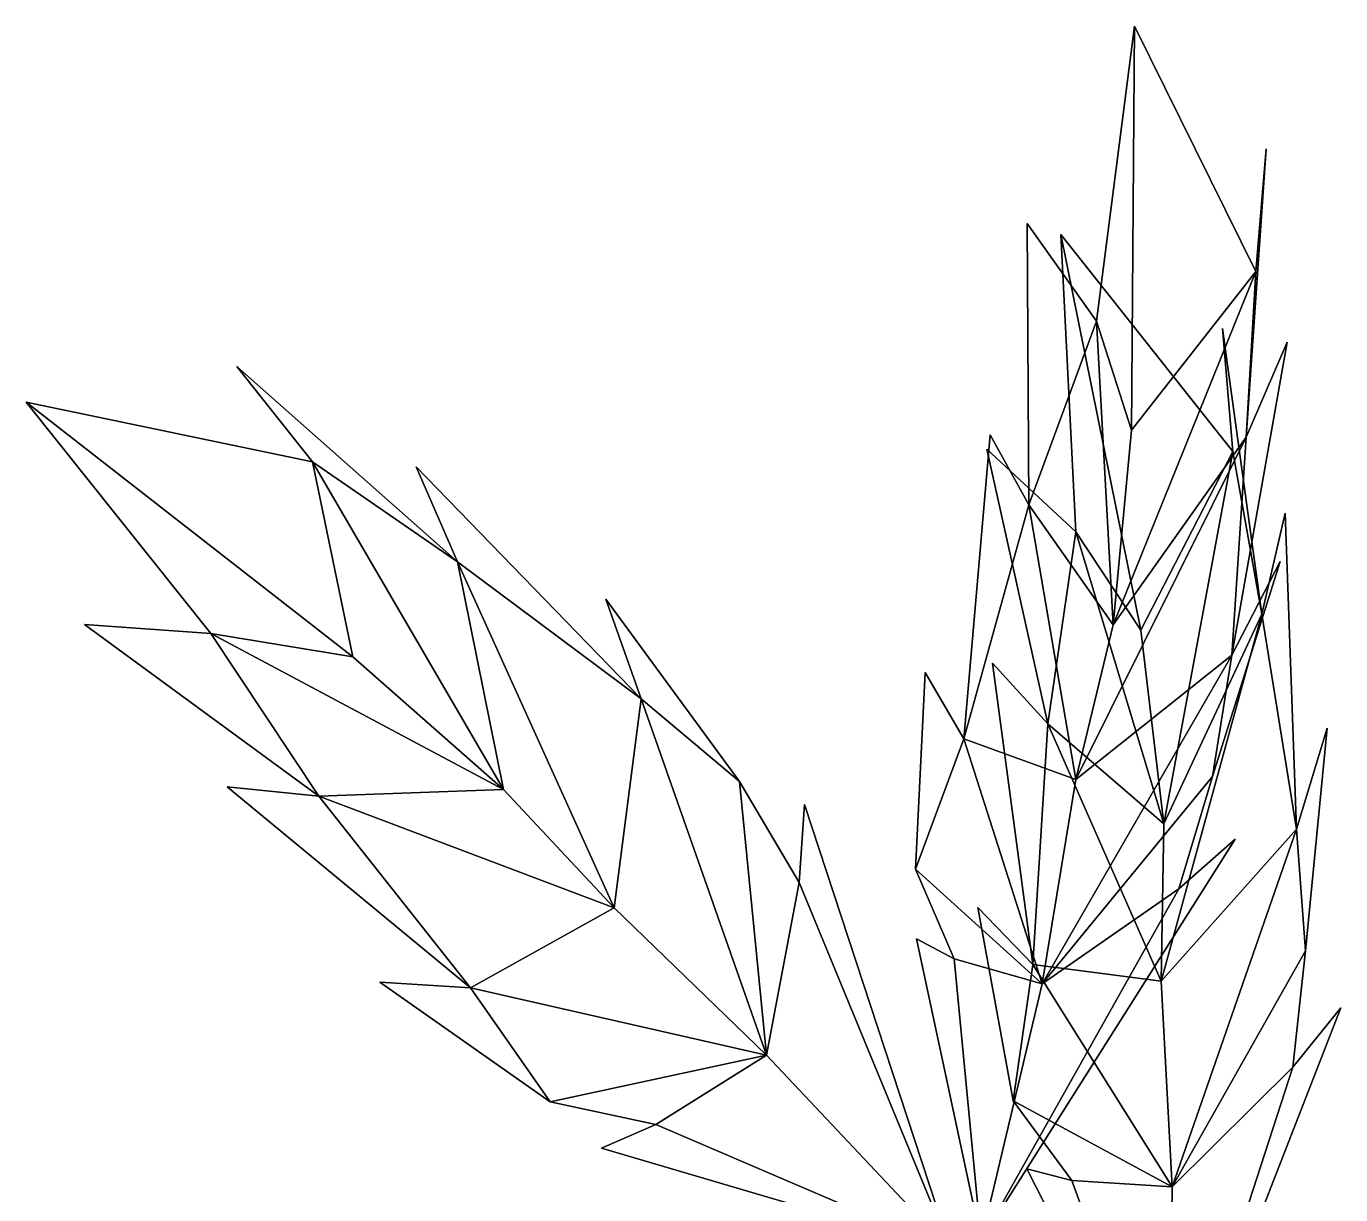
# Model space of a CAD drawing. Header units: metres. Extents: x -317 to 277, y -489 to 236.
# Drawn here: x -270.1 to -80.1, y 67.1 to 236.1 of the extents above; entities that cross this region are included whole.
import ezdxf

# ---------------------------------------------------------------- set-up
doc = ezdxf.new("R2010")
doc.units = ezdxf.units.M

msp = doc.modelspace()

# ---------------------------------------------------------------- linework, layer by layer
at = {"layer": 'Newplan_Leaf', "color": 3}
for points in [[(-115.4496, 193.4448, 478.1921), (-109.9352, 236.0914, 473.2625), (-110.3569, 177.6855, 454.1794)], [(-115.4496, 193.4448, 478.1921), (-110.3569, 177.6855, 454.1794), (-109.9352, 236.0914, 473.2625)], [(-110.3569, 177.6855, 454.1794), (-109.9352, 236.0914, 473.2625), (-92.4149, 200.6368, 455.6712)], [(-110.3569, 177.6855, 454.1794), (-92.4149, 200.6368, 455.6712), (-109.9352, 236.0914, 473.2625)], [(-92.4149, 200.6368, 455.6712), (-90.9261, 218.378, 450.7651), (-93.7933, 176.6875, 437.8171)], [(-92.4149, 200.6368, 455.6712), (-93.7933, 176.6875, 437.8171), (-90.9261, 218.378, 450.7651)], [(-125.2043, 166.8802, 468.5274), (-125.4781, 207.5899, 484.5465), (-115.4496, 193.4448, 478.1921)], [(-125.2043, 166.8802, 468.5274), (-115.4496, 193.4448, 478.1921), (-125.4781, 207.5899, 484.5465)], [(-118.4227, 162.9679, 467.7887), (-120.5707, 205.9687, 463.3432), (-109.0099, 148.7668, 444.1111)], [(-118.4227, 162.9679, 467.7887), (-109.0099, 148.7668, 444.1111), (-120.5707, 205.9687, 463.3432)], [(-109.0099, 148.7668, 444.1111), (-120.5707, 205.9687, 463.3432), (-95.7395, 174.6019, 446.8211)], [(-109.0099, 148.7668, 444.1111), (-95.7395, 174.6019, 446.8211), (-120.5707, 205.9687, 463.3432)], [(-113.0319, 149.5454, 442.4567), (-92.4149, 200.6368, 455.6712), (-93.7933, 176.6875, 437.8171)], [(-113.0319, 149.5454, 442.4567), (-93.7933, 176.6875, 437.8171), (-92.4149, 200.6368, 455.6712)], [(-113.0319, 149.5454, 442.4567), (-110.3569, 177.6855, 454.1794), (-92.4149, 200.6368, 455.6712)], [(-113.0319, 149.5454, 442.4567), (-92.4149, 200.6368, 455.6712), (-110.3569, 177.6855, 454.1794)], [(-125.2043, 166.8802, 468.5274), (-115.4496, 193.4448, 478.1921), (-113.0319, 149.5454, 442.4567)], [(-125.2043, 166.8802, 468.5274), (-113.0319, 149.5454, 442.4567), (-115.4496, 193.4448, 478.1921)], [(-115.4496, 193.4448, 478.1921), (-110.3569, 177.6855, 454.1794), (-113.0319, 149.5454, 442.4567)], [(-115.4496, 193.4448, 478.1921), (-113.0319, 149.5454, 442.4567), (-110.3569, 177.6855, 454.1794)], [(-95.7395, 174.6019, 446.8211), (-97.2432, 192.3841, 442.0704), (-91.5505, 151.0712, 428.8491)], [(-95.7395, 174.6019, 446.8211), (-91.5505, 151.0712, 428.8491), (-97.2432, 192.3841, 442.0704)], [(-93.7933, 176.6875, 437.8171), (-87.8828, 190.4181, 436.1529), (-95.854, 145.164, 417.946)], [(-93.7933, 176.6875, 437.8171), (-95.854, 145.164, 417.946), (-87.8828, 190.4181, 436.1529)], [(-228.7758, 173.1308, 452.5903), (-239.709, 186.8783, 446.8888), (-207.8124, 158.6325, 436.9516)], [(-228.7758, 173.1308, 452.5903), (-207.8124, 158.6325, 436.9516), (-239.709, 186.8783, 446.8888)], [(-243.4584, 148.2848, 468.6095), (-270.1378, 181.7235, 462.0136), (-222.9454, 144.8964, 448.1489)], [(-243.4584, 148.2848, 468.6095), (-222.9454, 144.8964, 448.1489), (-270.1378, 181.7235, 462.0136)], [(-222.9454, 144.8964, 448.1489), (-270.1378, 181.7235, 462.0136), (-228.7758, 173.1308, 452.5903)], [(-222.9454, 144.8964, 448.1489), (-228.7758, 173.1308, 452.5903), (-270.1378, 181.7235, 462.0136)], [(-134.5941, 133.0683, 455.822), (-130.8111, 177.0147, 478.1237), (-125.2043, 166.8802, 468.5274)], [(-134.5941, 133.0683, 455.822), (-125.2043, 166.8802, 468.5274), (-130.8111, 177.0147, 478.1237)], [(-122.482, 135.2067, 457.4413), (-131.2679, 174.9331, 473.5218), (-118.4227, 162.9679, 467.7887)], [(-122.482, 135.2067, 457.4413), (-118.4227, 162.9679, 467.7887), (-131.2679, 174.9331, 473.5218)], [(-118.433, 127.1777, 429.7893), (-93.7933, 176.6875, 437.8171), (-95.854, 145.164, 417.946)], [(-118.433, 127.1777, 429.7893), (-95.854, 145.164, 417.946), (-93.7933, 176.6875, 437.8171)], [(-118.433, 127.1777, 429.7893), (-113.0319, 149.5454, 442.4567), (-93.7933, 176.6875, 437.8171)], [(-118.433, 127.1777, 429.7893), (-93.7933, 176.6875, 437.8171), (-113.0319, 149.5454, 442.4567)], [(-201.1784, 125.7342, 438.3788), (-228.7758, 173.1308, 452.5903), (-207.8124, 158.6325, 436.9516)], [(-201.1784, 125.7342, 438.3788), (-207.8124, 158.6325, 436.9516), (-228.7758, 173.1308, 452.5903)], [(-201.1784, 125.7342, 438.3788), (-222.9454, 144.8964, 448.1489), (-228.7758, 173.1308, 452.5903)], [(-201.1784, 125.7342, 438.3788), (-228.7758, 173.1308, 452.5903), (-222.9454, 144.8964, 448.1489)], [(-105.7052, 120.7891, 432.1625), (-109.0099, 148.7668, 444.1111), (-95.7395, 174.6019, 446.8211)], [(-105.7052, 120.7891, 432.1625), (-95.7395, 174.6019, 446.8211), (-109.0099, 148.7668, 444.1111)], [(-105.7052, 120.7891, 432.1625), (-95.7395, 174.6019, 446.8211), (-91.5505, 151.0712, 428.8491)], [(-105.7052, 120.7891, 432.1625), (-91.5505, 151.0712, 428.8491), (-95.7395, 174.6019, 446.8211)], [(-207.8124, 158.6325, 436.9516), (-213.7575, 172.4057, 435.8616), (-181.2359, 138.8364, 419.7862)], [(-207.8124, 158.6325, 436.9516), (-181.2359, 138.8364, 419.7862), (-213.7575, 172.4057, 435.8616)], [(-134.5941, 133.0683, 455.822), (-125.2043, 166.8802, 468.5274), (-118.433, 127.1777, 429.7893)], [(-134.5941, 133.0683, 455.822), (-118.433, 127.1777, 429.7893), (-125.2043, 166.8802, 468.5274)], [(-125.2043, 166.8802, 468.5274), (-113.0319, 149.5454, 442.4567), (-118.433, 127.1777, 429.7893)], [(-125.2043, 166.8802, 468.5274), (-118.433, 127.1777, 429.7893), (-113.0319, 149.5454, 442.4567)], [(-91.5505, 151.0712, 428.8491), (-88.1813, 165.6774, 427.6077), (-86.5064, 120.0003, 408.7992)], [(-91.5505, 151.0712, 428.8491), (-86.5064, 120.0003, 408.7992), (-88.1813, 165.6774, 427.6077)], [(-122.482, 135.2067, 457.4413), (-118.4227, 162.9679, 467.7887), (-105.7052, 120.7891, 432.1625)], [(-122.482, 135.2067, 457.4413), (-105.7052, 120.7891, 432.1625), (-118.4227, 162.9679, 467.7887)], [(-118.4227, 162.9679, 467.7887), (-109.0099, 148.7668, 444.1111), (-105.7052, 120.7891, 432.1625)], [(-118.4227, 162.9679, 467.7887), (-105.7052, 120.7891, 432.1625), (-109.0099, 148.7668, 444.1111)], [(-185.1622, 108.6233, 426.5193), (-207.8124, 158.6325, 436.9516), (-181.2359, 138.8364, 419.7862)], [(-185.1622, 108.6233, 426.5193), (-181.2359, 138.8364, 419.7862), (-207.8124, 158.6325, 436.9516)], [(-185.1622, 108.6233, 426.5193), (-201.1784, 125.7342, 438.3788), (-207.8124, 158.6325, 436.9516)], [(-185.1622, 108.6233, 426.5193), (-207.8124, 158.6325, 436.9516), (-201.1784, 125.7342, 438.3788)], [(-95.854, 145.164, 417.946), (-88.9098, 158.6822, 416.1716), (-98.6577, 127.596, 405.0699)], [(-95.854, 145.164, 417.946), (-98.6577, 127.596, 405.0699), (-88.9098, 158.6822, 416.1716)], [(-181.2359, 138.8364, 419.7862), (-186.3424, 153.2316, 418.8839), (-167.049, 126.87, 408.0463)], [(-181.2359, 138.8364, 419.7862), (-167.049, 126.87, 408.0463), (-186.3424, 153.2316, 418.8839)], [(-106.0797, 97.9971, 419.1111), (-91.5505, 151.0712, 428.8491), (-86.5064, 120.0003, 408.7992)], [(-106.0797, 97.9971, 419.1111), (-86.5064, 120.0003, 408.7992), (-91.5505, 151.0712, 428.8491)], [(-106.0797, 97.9971, 419.1111), (-105.7052, 120.7891, 432.1625), (-91.5505, 151.0712, 428.8491)], [(-106.0797, 97.9971, 419.1111), (-91.5505, 151.0712, 428.8491), (-105.7052, 120.7891, 432.1625)], [(-227.834, 124.7517, 458.7959), (-261.7328, 149.6094, 470.9176), (-243.4584, 148.2848, 468.6095)], [(-227.834, 124.7517, 458.7959), (-243.4584, 148.2848, 468.6095), (-261.7328, 149.6094, 470.9176)], [(-227.834, 124.7517, 458.7959), (-243.4584, 148.2848, 468.6095), (-201.1784, 125.7342, 438.3788)], [(-227.834, 124.7517, 458.7959), (-201.1784, 125.7342, 438.3788), (-243.4584, 148.2848, 468.6095)], [(-243.4584, 148.2848, 468.6095), (-222.9454, 144.8964, 448.1489), (-201.1784, 125.7342, 438.3788)], [(-243.4584, 148.2848, 468.6095), (-201.1784, 125.7342, 438.3788), (-222.9454, 144.8964, 448.1489)], [(-123.3138, 97.6516, 415.368), (-95.854, 145.164, 417.946), (-98.6577, 127.596, 405.0699)], [(-123.3138, 97.6516, 415.368), (-98.6577, 127.596, 405.0699), (-95.854, 145.164, 417.946)], [(-123.3138, 97.6516, 415.368), (-118.433, 127.1777, 429.7893), (-95.854, 145.164, 417.946)], [(-123.3138, 97.6516, 415.368), (-95.854, 145.164, 417.946), (-118.433, 127.1777, 429.7893)], [(-141.586, 114.1926, 447.0407), (-140.2144, 142.6635, 466.3318), (-134.5941, 133.0683, 455.822)], [(-141.586, 114.1926, 447.0407), (-134.5941, 133.0683, 455.822), (-140.2144, 142.6635, 466.3318)], [(-124.6554, 100.434, 444.0629), (-130.4545, 143.9958, 466.6837), (-122.482, 135.2067, 457.4413)], [(-124.6554, 100.434, 444.0629), (-122.482, 135.2067, 457.4413), (-130.4545, 143.9958, 466.6837)], [(-163.1375, 87.327, 413.6755), (-185.1622, 108.6233, 426.5193), (-181.2359, 138.8364, 419.7862)], [(-163.1375, 87.327, 413.6755), (-181.2359, 138.8364, 419.7862), (-185.1622, 108.6233, 426.5193)], [(-163.1375, 87.327, 413.6755), (-181.2359, 138.8364, 419.7862), (-167.049, 126.87, 408.0463)], [(-163.1375, 87.327, 413.6755), (-167.049, 126.87, 408.0463), (-181.2359, 138.8364, 419.7862)], [(-124.6554, 100.434, 444.0629), (-122.482, 135.2067, 457.4413), (-106.0797, 97.9971, 419.1111)], [(-124.6554, 100.434, 444.0629), (-106.0797, 97.9971, 419.1111), (-122.482, 135.2067, 457.4413)], [(-122.482, 135.2067, 457.4413), (-105.7052, 120.7891, 432.1625), (-106.0797, 97.9971, 419.1111)], [(-122.482, 135.2067, 457.4413), (-106.0797, 97.9971, 419.1111), (-105.7052, 120.7891, 432.1625)], [(-141.586, 114.1926, 447.0407), (-134.5941, 133.0683, 455.822), (-123.3138, 97.6516, 415.368)], [(-141.586, 114.1926, 447.0407), (-123.3138, 97.6516, 415.368), (-134.5941, 133.0683, 455.822)], [(-134.5941, 133.0683, 455.822), (-118.433, 127.1777, 429.7893), (-123.3138, 97.6516, 415.368)], [(-134.5941, 133.0683, 455.822), (-123.3138, 97.6516, 415.368), (-118.433, 127.1777, 429.7893)], [(-86.5064, 120.0003, 408.7992), (-82.07751, 134.5894, 407.514), (-85.2057, 102.4063, 395.7205)], [(-86.5064, 120.0003, 408.7992), (-85.2057, 102.4063, 395.7205), (-82.07751, 134.5894, 407.514)], [(-123.3138, 97.6516, 415.368), (-98.6577, 127.596, 405.0699), (-103.5313, 111.3923, 405.9055)], [(-123.3138, 97.6516, 415.368), (-103.5313, 111.3923, 405.9055), (-98.6577, 127.596, 405.0699)], [(-205.9293, 97.05003, 446.7276), (-241.1204, 126.1018, 465.7155), (-227.834, 124.7517, 458.7959)], [(-205.9293, 97.05003, 446.7276), (-227.834, 124.7517, 458.7959), (-241.1204, 126.1018, 465.7155)], [(-227.834, 124.7517, 458.7959), (-201.1784, 125.7342, 438.3788), (-185.1622, 108.6233, 426.5193)], [(-227.834, 124.7517, 458.7959), (-185.1622, 108.6233, 426.5193), (-201.1784, 125.7342, 438.3788)], [(-163.1375, 87.327, 413.6755), (-167.049, 126.87, 408.0463), (-158.4307, 112.3046, 408.812)], [(-163.1375, 87.327, 413.6755), (-158.4307, 112.3046, 408.812), (-167.049, 126.87, 408.0463)], [(-205.9293, 97.05003, 446.7276), (-227.834, 124.7517, 458.7959), (-185.1622, 108.6233, 426.5193)], [(-205.9293, 97.05003, 446.7276), (-185.1622, 108.6233, 426.5193), (-227.834, 124.7517, 458.7959)], [(-158.4307, 112.3046, 408.812), (-157.6381, 123.5697, 406.9159), (-136.4233, 58.9913, 394.2119)], [(-158.4307, 112.3046, 408.812), (-136.4233, 58.9913, 394.2119), (-157.6381, 123.5697, 406.9159)], [(-104.5131, 68.291, 404.3233), (-106.0797, 97.9971, 419.1111), (-86.5064, 120.0003, 408.7992)], [(-104.5131, 68.291, 404.3233), (-86.5064, 120.0003, 408.7992), (-106.0797, 97.9971, 419.1111)], [(-104.5131, 68.291, 404.3233), (-86.5064, 120.0003, 408.7992), (-85.2057, 102.4063, 395.7205)], [(-104.5131, 68.291, 404.3233), (-85.2057, 102.4063, 395.7205), (-86.5064, 120.0003, 408.7992)], [(-103.5313, 111.3923, 405.9055), (-95.3745, 118.5439, 402.2388), (-132.0893, 60.4563, 394.514)], [(-103.5313, 111.3923, 405.9055), (-132.0893, 60.4563, 394.514), (-95.3745, 118.5439, 402.2388)], [(-135.9893, 101.258, 437.6395), (-141.586, 114.1926, 447.0407), (-123.3138, 97.6516, 415.368)], [(-135.9893, 101.258, 437.6395), (-123.3138, 97.6516, 415.368), (-141.586, 114.1926, 447.0407)], [(-136.4233, 58.9913, 394.2119), (-163.1375, 87.327, 413.6755), (-158.4307, 112.3046, 408.812)], [(-136.4233, 58.9913, 394.2119), (-158.4307, 112.3046, 408.812), (-163.1375, 87.327, 413.6755)], [(-132.0893, 60.4563, 394.514), (-123.3138, 97.6516, 415.368), (-103.5313, 111.3923, 405.9055)], [(-132.0893, 60.4563, 394.514), (-103.5313, 111.3923, 405.9055), (-123.3138, 97.6516, 415.368)], [(-205.9293, 97.05003, 446.7276), (-185.1622, 108.6233, 426.5193), (-163.1375, 87.327, 413.6755)], [(-205.9293, 97.05003, 446.7276), (-163.1375, 87.327, 413.6755), (-185.1622, 108.6233, 426.5193)], [(-127.4788, 80.7248, 434.7964), (-132.599, 108.6773, 454.2146), (-124.6554, 100.434, 444.0629)], [(-127.4788, 80.7248, 434.7964), (-124.6554, 100.434, 444.0629), (-132.599, 108.6773, 454.2146)], [(-132.0893, 60.4563, 394.514), (-141.4438, 104.1598, 447.2806), (-135.9893, 101.258, 437.6395)], [(-132.0893, 60.4563, 394.514), (-135.9893, 101.258, 437.6395), (-141.4438, 104.1598, 447.2806)], [(-135.9893, 101.258, 437.6395), (-123.3138, 97.6516, 415.368), (-132.0893, 60.4563, 394.514)], [(-135.9893, 101.258, 437.6395), (-132.0893, 60.4563, 394.514), (-123.3138, 97.6516, 415.368)], [(-104.5131, 68.291, 404.3233), (-85.2057, 102.4063, 395.7205), (-87.04937, 85.5722, 396.195)], [(-104.5131, 68.291, 404.3233), (-87.04937, 85.5722, 396.195), (-85.2057, 102.4063, 395.7205)], [(-127.4788, 80.7248, 434.7964), (-124.6554, 100.434, 444.0629), (-104.5131, 68.291, 404.3233)], [(-127.4788, 80.7248, 434.7964), (-104.5131, 68.291, 404.3233), (-124.6554, 100.434, 444.0629)], [(-124.6554, 100.434, 444.0629), (-106.0797, 97.9971, 419.1111), (-104.5131, 68.291, 404.3233)], [(-124.6554, 100.434, 444.0629), (-104.5131, 68.291, 404.3233), (-106.0797, 97.9971, 419.1111)], [(-194.4119, 80.5661, 437.9002), (-219.0444, 97.8928, 454.563), (-205.9293, 97.05003, 446.7276)], [(-194.4119, 80.5661, 437.9002), (-205.9293, 97.05003, 446.7276), (-219.0444, 97.8928, 454.563)], [(-194.4119, 80.5661, 437.9002), (-205.9293, 97.05003, 446.7276), (-163.1375, 87.327, 413.6755)], [(-194.4119, 80.5661, 437.9002), (-163.1375, 87.327, 413.6755), (-205.9293, 97.05003, 446.7276)], [(-87.04937, 85.5722, 396.195), (-80.1375, 94.1548, 393.0822), (-104.9471, 30.4251, 382.8436)], [(-87.04937, 85.5722, 396.195), (-104.9471, 30.4251, 382.8436), (-80.1375, 94.1548, 393.0822)], [(-179.1198, 77.2944, 431.3845), (-194.4119, 80.5661, 437.9002), (-163.1375, 87.327, 413.6755)], [(-179.1198, 77.2944, 431.3845), (-163.1375, 87.327, 413.6755), (-194.4119, 80.5661, 437.9002)], [(-179.1198, 77.2944, 431.3845), (-163.1375, 87.327, 413.6755), (-136.4233, 58.9913, 394.2119)], [(-179.1198, 77.2944, 431.3845), (-136.4233, 58.9913, 394.2119), (-163.1375, 87.327, 413.6755)], [(-104.9471, 30.4251, 382.8436), (-104.5131, 68.291, 404.3233), (-87.04937, 85.5722, 396.195)], [(-104.9471, 30.4251, 382.8436), (-87.04937, 85.5722, 396.195), (-104.5131, 68.291, 404.3233)], [(-119.012, 69.1789, 425.7402), (-127.4788, 80.7248, 434.7964), (-104.5131, 68.291, 404.3233)], [(-119.012, 69.1789, 425.7402), (-104.5131, 68.291, 404.3233), (-127.4788, 80.7248, 434.7964)], [(-136.4233, 58.9913, 394.2119), (-187.0032, 73.8777, 438.9543), (-179.1198, 77.2944, 431.3845)], [(-136.4233, 58.9913, 394.2119), (-179.1198, 77.2944, 431.3845), (-187.0032, 73.8777, 438.9543)], [(-104.9471, 30.4251, 382.8436), (-125.5038, 70.8868, 435.0173), (-119.012, 69.1789, 425.7402)], [(-104.9471, 30.4251, 382.8436), (-119.012, 69.1789, 425.7402), (-125.5038, 70.8868, 435.0173)], [(-119.012, 69.1789, 425.7402), (-104.5131, 68.291, 404.3233), (-104.9471, 30.4251, 382.8436)], [(-119.012, 69.1789, 425.7402), (-104.9471, 30.4251, 382.8436), (-104.5131, 68.291, 404.3233)]]:
    msp.add_3dface(points, dxfattribs=at)

doc.saveas('drawing.dxf')
